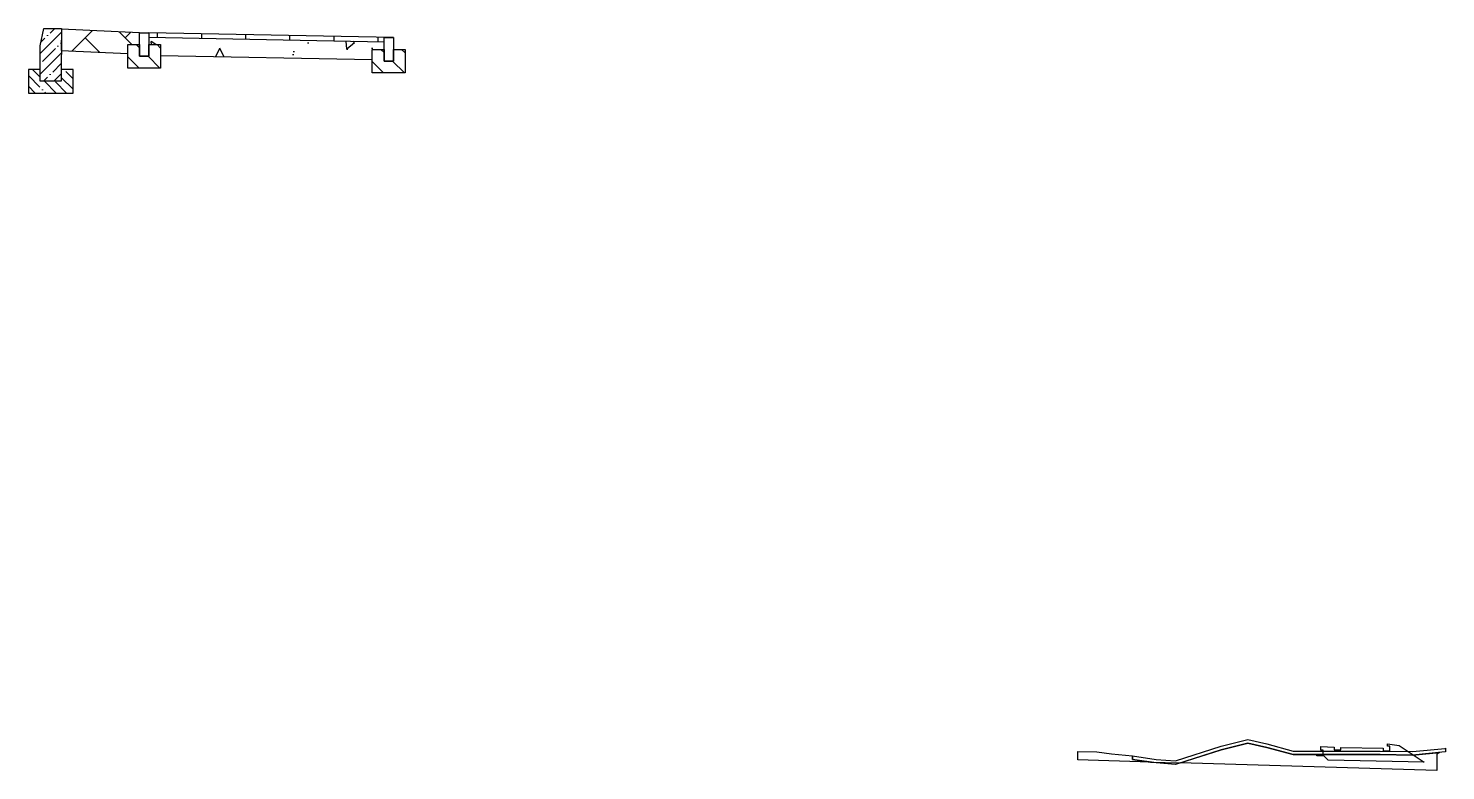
# Model space of a CAD drawing. Extents: x -717 to 1451, y -133302 to 233.
# Drawn here: x 418.3 to 478.6, y -75188.6 to -75157.1 of the extents above; entities that cross this region are included whole.
import ezdxf

# ---------------------------------------------------------------- set-up
doc = ezdxf.new("R2010")
doc.units = 0
doc.layers.add('КОД_399', color=252, linetype='Continuous')
doc.layers.add('Объём_2650', color=7, linetype='Continuous')
for name, color, linetype, true_color in [('Объём_2563', 7, 'Continuous', 0xff8000), ('Объём_2570', 7, 'Continuous', 0x80ff00), ('Объём_2600', 7, 'Continuous', 0x808000)]:
    doc.layers.add(name, color=color, linetype=linetype, true_color=true_color)

# ---------------------------------------------------------------- blocks, each defined once
blk = doc.blocks.new('БР100.30.18')
at = {"linetype": 'Continuous', "lineweight": 13}
h = blk.add_hatch(dxfattribs=at)
h.set_pattern_fill('ANSI35', scale=5)
h.set_pattern_definition([(45, (-1504.996, -4799.2297), (-0.88388348, 0.88388348), []), (45, (-1504.1121, -4799.2297), (-0.88388348, 0.88388348), [1.5625, -0.3125, 0, -0.3125])])
h.paths.add_polyline_path([(0.3, 3.47), (1.8, 3.47), (1.8, -1.03), (0, -1.03), (0, 1.97)])
h = blk.add_hatch(dxfattribs=at)
h.set_pattern_fill('ANSI35', scale=5, angle=90)
h.set_pattern_definition([(135, (-1504.996, -4800.7297), (-0.88388348, -0.88388348), []), (135, (-1504.996, -4799.8458), (-0.88388348, -0.88388348), [1.5625, -0.3125, 0, -0.3125])])
h.paths.add_polyline_path([(-1, -0.03), (0, -0.03), (0, -1.03), (1.8, -1.03), (1.8, -0.03), (2.8, -0.03), (2.8, -2.03), (-1, -2.03)])
at = {"color": 7, "lineweight": 30}
blk.add_lwpolyline([(1.8, -1.03), (0, -1.03), (0, 1.97), (0.3, 3.47), (1.8, 3.47)], close=True, dxfattribs=at)
at = {"linetype": 'Continuous'}
blk.add_lwpolyline([(0, -0.03), (-1, -0.03), (-1, -2.03), (2.8, -2.03), (2.8, -0.03), (1.8, -0.03)], dxfattribs=at)

msp = doc.modelspace()

# ---------------------------------------------------------------- hatches: boundary and pattern name
at = {"linetype": 'Continuous'}
h = msp.add_hatch(dxfattribs=at)
h.set_pattern_fill('AR-HBONE', color=253, scale=0.3)
h.set_pattern_definition([(45, (123.7725, -80963.0932), (0, 1.69705627), [3.6, -1.2]), (135, (124.621, -80962.2447), (1e-16, 1.69705627), [3.6, -1.2])])
h.paths.add_polyline_path([(423.465, -75157.244), (423.465, -75158.244), (423.465, -75158.244)])
h.paths.add_polyline_path([(419.745, -75157.095), (423.065, -75157.244), (423.065, -75157.744), (422.565, -75157.744), (422.565, -75158.122), (419.744, -75157.996)])
h = msp.add_hatch(dxfattribs=at)
h.set_pattern_fill('ANSI31', color=256, scale=15, angle=45, style=0)
h.set_pattern_definition([(90, (-1488.6637, -80110.8747), (-1.875, 3e-16), [])])
h.paths.add_polyline_path([(433.461, -75157.45), (423.465, -75157.244), (423.465, -75157.444), (433.461, -75157.642)])
at = {"linetype": 'Continuous', "lineweight": 13}
h = msp.add_hatch(dxfattribs=at)
h.set_pattern_fill('ANSI35', scale=5, angle=90)
h.set_pattern_definition([(135, (-1444.6182, -9429.6157), (-0.883883476, -0.883883476), []), (135, (-1444.6182, -9428.7318), (-0.883883476, -0.883883476), [1.5625, -0.3125, 0, -0.3125])])
h.paths.add_polyline_path([(422.565, -75157.744), (423.065, -75157.744), (423.065, -75158.244), (423.465, -75158.244), (423.465, -75157.744), (423.965, -75157.744), (423.965, -75158.744), (422.565, -75158.744)])
h = msp.add_hatch(dxfattribs=at)
h.set_pattern_fill('ANSI35', scale=5, angle=90)
h.set_pattern_definition([(135, (-1434.2227, -9429.8218), (-0.883883476, -0.883883476), []), (135, (-1434.2227, -9428.9379), (-0.883883476, -0.883883476), [1.5625, -0.3125, 0, -0.3125])])
h.paths.add_polyline_path([(432.961, -75157.95), (433.461, -75157.95), (433.461, -75158.45), (433.861, -75158.45), (433.861, -75157.95), (434.361, -75157.95), (434.361, -75158.95), (432.961, -75158.95)])
at = {"layer": 'КОД_399'}
h = msp.add_hatch(dxfattribs=at)
h.set_pattern_fill('AR-CONC', scale=0.7, angle=45, style=0)
h.set_pattern_definition([(95, (-1488.7457, -80110.964), (3.860864, 3.2396496), [0.525, -5.775]), (40, (-1488.7457, -80110.964), (-4.409945, 3.036377), [0.42, -4.62]), (145.45144, (-1488.424, -80110.694), (-0.549081, 6.2760265), [0.4461813, -4.907995]), (91.1842, (-1489.7356, -80109.974), (6.101854, 4.4632964), [0.7875, -8.6625]), (141.63564, (-1489.227, -80109.602), (-0.1953, 9.447982), [0.669272, -7.361996]), (36.18416, (-1489.7356, -80109.974), (-0.1953, 9.447982), [0.63, -6.93]), (66, (-1488.993, -80109.7265), (4.947401, 0.9616773), [0.525, -5.775]), (11, (-1488.993, -80109.7265), (-2.38496, 4.793659), [0.42, -4.62]), (116.45144, (-1488.581, -80109.6464), (2.562441, 5.7553363), [0.4461813, -4.907995]), (82.5, (-1488.7457, -80110.964), (-1.5875523, 1.7079287), [0, -4.564, 0, -4.69, 0, -4.6375]), (52.5, (-1488.7457, -80110.964), (-0.6501106, 3.2543661), [0, -2.674, 0, -4.459, 0, -1.7675]), (12.5, (-1489.8494, -80112.0678), (2.7539272, 2.5306453), [0, -1.75, 0, -5.46, 0, -7.245]), (2.5, (-1490.3444, -80112.5627), (2.3911299, 3.3821186), [0, -2.275, 0, -3.626, 0, -5.145])])
h.paths.add_polyline_path([(432.961, -75157.95), (433.461, -75157.95), (433.461, -75157.642), (423.465, -75157.444), (423.465, -75157.744), (423.965, -75157.744), (423.965, -75158.204), (432.961, -75158.382)])

# ---------------------------------------------------------------- linework, layer by layer
for points in [[(423.065, -75157.244), (419.745, -75157.095), (419.744, -75157.996), (422.565, -75158.122), (422.565, -75157.744), (423.065, -75157.744), (423.065, -75157.244)], [(423.065, -75157.244), (423.465, -75157.244), (423.465, -75158.244), (423.065, -75158.244), (423.065, -75157.244)], [(433.861, -75157.45), (423.465, -75157.244)], [(423.465, -75157.744), (423.965, -75157.744), (423.965, -75158.744), (422.565, -75158.744), (422.565, -75157.744), (423.065, -75157.744), (423.065, -75158.244), (423.465, -75158.244), (423.465, -75157.744)], [(433.461, -75157.642), (423.465, -75157.444)], [(433.861, -75157.95), (434.361, -75157.95), (434.361, -75158.95), (432.961, -75158.95), (432.961, -75157.95), (433.461, -75157.95), (433.461, -75158.45), (433.861, -75158.45), (433.861, -75157.95)], [(433.461, -75157.45), (433.861, -75157.45), (433.861, -75158.45), (433.461, -75158.45), (433.461, -75157.45)], [(423.965, -75158.204), (432.961, -75158.383)]]:
    msp.add_lwpolyline(points)
at = {"layer": 'Объём_2563', "flags": 128}
msp.add_lwpolyline([(473.587, -75188.14), (473.403, -75187.957), (473.103, -75187.951), (473.103, -75187.921), (473.383, -75187.921), (473.383, -75187.721), (473.283, -75187.721), (473.283, -75187.558), (473.848, -75187.583), (473.848, -75187.708), (474.128, -75187.708), (474.128, -75187.6), (475.927, -75187.635), (475.927, -75187.749), (476.207, -75187.749), (476.207, -75187.549), (476.107, -75187.549), (476.107, -75187.449), (476.603, -75187.511), (477.67, -75188.222), (473.587, -75188.14), (473.587, -75188.14)], dxfattribs=at)
at = {"layer": 'Объём_2570', "flags": 128}
msp.add_lwpolyline([(478.584, -75187.788), (478.56, -75187.789), (477.18, -75187.929), (475.802, -75187.905), (472.109, -75187.904), (470.989, -75187.602), (470.179, -75187.419), (469.038, -75187.7), (467.097, -75188.322), (466.278, -75188.256), (465.269, -75188.106), (465.269, -75187.956), (466.278, -75188.106), (467.097, -75188.172), (469.038, -75187.55), (470.179, -75187.269), (470.989, -75187.452), (472.109, -75187.754), (475.802, -75187.755), (477.18, -75187.779), (478.56, -75187.639), (478.584, -75187.638), (478.584, -75187.788), (478.584, -75187.788)], dxfattribs=at)
at = {"layer": 'Объём_2600', "flags": 128}
msp.add_lwpolyline([(467.097, -75188.322), (466.278, -75188.256), (466.038, -75188.22), (467.296, -75188.258), (467.097, -75188.322), (467.097, -75188.322)], dxfattribs=at)
at = {"layer": 'Объём_2650', "color": 6, "flags": 128}
for points in [[(478.216, -75188.585), (467.296, -75188.258), (469.038, -75187.7), (470.179, -75187.419), (470.989, -75187.602), (472.109, -75187.904), (475.802, -75187.905), (477.18, -75187.929), (478.321, -75187.813), (478.216, -75187.883), (478.216, -75188.585), (478.216, -75188.585)], [(465.269, -75188.106), (466.038, -75188.22), (462.953, -75188.128), (462.953, -75187.772), (463.755, -75187.787), (464.375, -75187.874), (465.269, -75187.956), (465.269, -75188.106), (465.269, -75188.106)]]:
    msp.add_lwpolyline(points, dxfattribs=at)

# ---------------------------------------------------------------- block references
at = {"lineweight": 18, "xscale": 0.5, "yscale": 0.5, "zscale": 0.5, "rotation": 359.9444632229611}
msp.add_blockref('БР100.30.18', (418.843, -75158.792), dxfattribs=at)

doc.saveas('drawing.dxf')
